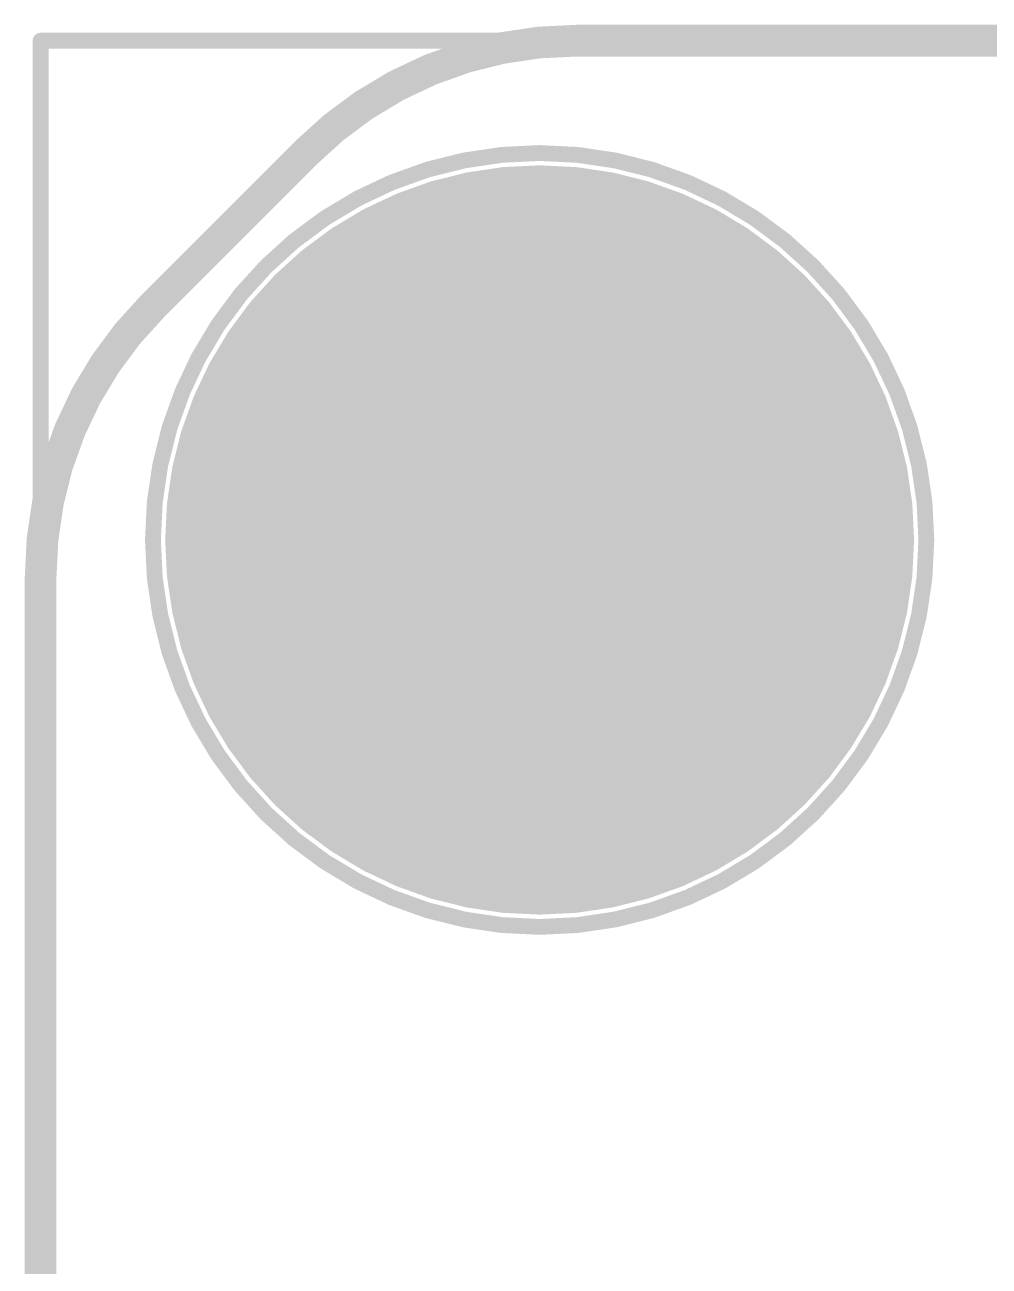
# Model space of a CAD drawing. Header units: millimetres. Extents: x 24.4 to 70.3, y 27.3 to 70.9.
# Drawn here: x 27.27 to 35, y 56.58 to 66.53 of the extents above; entities that cross this region are included whole.
import ezdxf

# ---------------------------------------------------------------- set-up
doc = ezdxf.new("R2010")
doc.units = ezdxf.units.MM
for name, color, linetype in [('BottomLayer', 5, 'Continuous'), ('BottomOverlay', 54, 'Continuous'), ('BottomSolder', 6, 'Continuous'), ('KeepOutLayer', 6, 'Continuous'), ('Mechanical1', 6, 'Continuous'), ('Mechanical13', 56, 'Continuous'), ('Mechanical2', 216, 'Continuous'), ('MidLayer1', 16, 'Continuous'), ('MidLayer2', 76, 'Continuous'), ('MultiLayer', 9, 'Continuous'), ('PadHoleLayer', 156, 'Continuous'), ('TopLayer', 1, 'Continuous'), ('TopOverlay', 2, 'Continuous'), ('TopSolder', 216, 'Continuous')]:
    doc.layers.add(name, color=color, linetype=linetype)

msp = doc.modelspace()

# ---------------------------------------------------------------- linework, layer by layer
at = {"layer": 'BottomLayer'}
for points, const_width in [([(29.95, 62.4, 1), (32.85, 62.4, 1)], 2.9), ([(31.1, 64.7, 1), (31.7, 64.7, 1)], 0.6), ([(31.1, 64.7, 1), (31.7, 64.7, 1)], 0.6), ([(29.4737, 64.0264, 1), (30.0737, 64.0264, 1)], 0.6), ([(32.7263, 64.0264, 1), (33.3263, 64.0264, 1)], 0.6), ([(28.8, 62.4, 1), (29.4, 62.4, 1)], 0.6), ([(33.4, 62.4, 1), (34, 62.4, 1)], 0.6), ([(29.4737, 60.7737, 1), (30.0737, 60.7737, 1)], 0.6), ([(32.7263, 60.7737, 1), (33.3263, 60.7737, 1)], 0.6), ([(31.1, 60.1, 1), (31.7, 60.1, 1)], 0.6)]:
    msp.add_lwpolyline(points, format="xyb", close=True, dxfattribs=dict(at, const_width=const_width))
at = {"layer": 'BottomOverlay'}
for points, const_width in [([(34.5, 62.4, 1), (28.3, 62.4, 1)], 0.127), ([(28.2682, 62.4, 1), (28.3317, 62.4, 1)], 0.0635), ([(34.4682, 62.4, 1), (34.5317, 62.4, 1)], 0.0635)]:
    msp.add_lwpolyline(points, format="xyb", close=True, dxfattribs=dict(at, const_width=const_width))
at = {"layer": 'BottomSolder'}
for points, const_width in [([(29.8992, 62.4, 1), (32.9008, 62.4, 1)], 3.0016), ([(31.0492, 64.7, 1), (31.7508, 64.7, 1)], 0.7016), ([(31.0492, 64.7, 1), (31.7508, 64.7, 1)], 0.7016), ([(29.4229, 64.0264, 1), (30.1245, 64.0264, 1)], 0.7016), ([(32.6755, 64.0264, 1), (33.3771, 64.0264, 1)], 0.7016), ([(28.7492, 62.4, 1), (29.4508, 62.4, 1)], 0.7016), ([(33.3492, 62.4, 1), (34.0508, 62.4, 1)], 0.7016), ([(29.4229, 60.7737, 1), (30.1245, 60.7737, 1)], 0.7016), ([(32.6755, 60.7737, 1), (33.3771, 60.7737, 1)], 0.7016), ([(31.0492, 60.1, 1), (31.7508, 60.1, 1)], 0.7016)]:
    msp.add_lwpolyline(points, format="xyb", close=True, dxfattribs=dict(at, const_width=const_width))
at = {"layer": 'KeepOutLayer', "const_width": 0.254}
for points in [[(29.5271, 65.502, -0.198912), (31.6951, 66.4)], [(27.4, 62.1049, -0.198912), (28.298, 64.2729)]]:
    msp.add_lwpolyline(points, format="xyb", dxfattribs=at)
for points in [[(31.6951, 66.4), (41.8636, 66.4)], [(28.298, 64.2729), (29.5271, 65.502)], [(27.4, 31.6951), (27.4, 62.1049)]]:
    msp.add_lwpolyline(points, dxfattribs=at)
at = {"layer": 'KeepOutLayer', "const_width": 0.127}
for points in [[(31.6316, 66.4, 1), (31.7586, 66.4, 1)], [(31.6316, 66.4, 1), (31.7586, 66.4, 1)], [(29.4636, 65.502, 1), (29.5906, 65.502, 1)], [(29.4636, 65.502, 1), (29.5906, 65.502, 1)], [(28.2345, 64.2729, 1), (28.3615, 64.2729, 1)], [(28.2345, 64.2729, 1), (28.3615, 64.2729, 1)], [(27.3365, 62.1049, 1), (27.4635, 62.1049, 1)], [(27.3365, 62.1049, 1), (27.4635, 62.1049, 1)]]:
    msp.add_lwpolyline(points, format="xyb", close=True, dxfattribs=at)
at = {"layer": 'Mechanical1', "const_width": 0.254}
for points in [[(29.5271, 65.502, -0.198912), (31.6951, 66.4)], [(27.4, 62.1049, -0.198912), (28.298, 64.2729)]]:
    msp.add_lwpolyline(points, format="xyb", dxfattribs=at)
for points in [[(31.6951, 66.4), (41.8636, 66.4)], [(28.298, 64.2729), (29.5271, 65.502)], [(27.4, 31.6951), (27.4, 62.1049)]]:
    msp.add_lwpolyline(points, dxfattribs=at)
at = {"layer": 'Mechanical1', "const_width": 0.127}
for points in [[(31.6316, 66.4, 1), (31.7586, 66.4, 1)], [(31.6316, 66.4, 1), (31.7586, 66.4, 1)], [(29.4636, 65.502, 1), (29.5906, 65.502, 1)], [(29.4636, 65.502, 1), (29.5906, 65.502, 1)], [(28.2345, 64.2729, 1), (28.3615, 64.2729, 1)], [(28.2345, 64.2729, 1), (28.3615, 64.2729, 1)], [(27.3365, 62.1049, 1), (27.4635, 62.1049, 1)], [(27.3365, 62.1049, 1), (27.4635, 62.1049, 1)]]:
    msp.add_lwpolyline(points, format="xyb", close=True, dxfattribs=at)
at = {"layer": 'Mechanical13', "const_width": 0.254}
for points in [[(31.4, 62.0376), (31.4, 62.7625)], [(31.0375, 62.4), (31.7625, 62.4)]]:
    msp.add_lwpolyline(points, dxfattribs=at)
at = {"layer": 'Mechanical13', "const_width": 0.127}
for points in [[(31.3365, 62.7625, 1), (31.4635, 62.7625, 1)], [(30.974, 62.4, 1), (31.101, 62.4, 1)], [(31.699, 62.4, 1), (31.826, 62.4, 1)], [(31.3365, 62.0376, 1), (31.4635, 62.0376, 1)]]:
    msp.add_lwpolyline(points, format="xyb", close=True, dxfattribs=at)
at = {"layer": 'Mechanical2', "const_width": 0.127}
for points in [[(27.4, 66.4), (66.4, 66.4)], [(27.4, 27.4), (27.4, 66.4)]]:
    msp.add_lwpolyline(points, dxfattribs=at)
at = {"layer": 'Mechanical2', "const_width": 0.0635}
msp.add_lwpolyline([(27.3683, 66.4, 1), (27.4318, 66.4, 1)], format="xyb", close=True, dxfattribs=at)
msp.add_lwpolyline([(27.3683, 66.4, 1), (27.4318, 66.4, 1)], format="xyb", close=True, dxfattribs=at)
at = {"layer": 'MidLayer1'}
for points, const_width in [([(29.95, 62.4, 1), (32.85, 62.4, 1)], 2.9), ([(31.1, 64.7, 1), (31.7, 64.7, 1)], 0.6), ([(31.1, 64.7, 1), (31.7, 64.7, 1)], 0.6), ([(29.4737, 64.0264, 1), (30.0737, 64.0264, 1)], 0.6), ([(32.7263, 64.0264, 1), (33.3263, 64.0264, 1)], 0.6), ([(28.8, 62.4, 1), (29.4, 62.4, 1)], 0.6), ([(33.4, 62.4, 1), (34, 62.4, 1)], 0.6), ([(29.4737, 60.7737, 1), (30.0737, 60.7737, 1)], 0.6), ([(32.7263, 60.7737, 1), (33.3263, 60.7737, 1)], 0.6), ([(31.1, 60.1, 1), (31.7, 60.1, 1)], 0.6)]:
    msp.add_lwpolyline(points, format="xyb", close=True, dxfattribs=dict(at, const_width=const_width))
at = {"layer": 'MidLayer2'}
for points, const_width in [([(29.95, 62.4, 1), (32.85, 62.4, 1)], 2.9), ([(31.1, 64.7, 1), (31.7, 64.7, 1)], 0.6), ([(31.1, 64.7, 1), (31.7, 64.7, 1)], 0.6), ([(29.4737, 64.0264, 1), (30.0737, 64.0264, 1)], 0.6), ([(32.7263, 64.0264, 1), (33.3263, 64.0264, 1)], 0.6), ([(28.8, 62.4, 1), (29.4, 62.4, 1)], 0.6), ([(33.4, 62.4, 1), (34, 62.4, 1)], 0.6), ([(29.4737, 60.7737, 1), (30.0737, 60.7737, 1)], 0.6), ([(32.7263, 60.7737, 1), (33.3263, 60.7737, 1)], 0.6), ([(31.1, 60.1, 1), (31.7, 60.1, 1)], 0.6)]:
    msp.add_lwpolyline(points, format="xyb", close=True, dxfattribs=dict(at, const_width=const_width))
at = {"layer": 'MultiLayer'}
for points, const_width in [([(29.95, 62.4, 1), (32.85, 62.4, 1)], 2.9), ([(31.1, 64.7, 1), (31.7, 64.7, 1)], 0.6), ([(31.1, 64.7, 1), (31.7, 64.7, 1)], 0.6), ([(29.4737, 64.0264, 1), (30.0737, 64.0264, 1)], 0.6), ([(32.7263, 64.0264, 1), (33.3263, 64.0264, 1)], 0.6), ([(28.8, 62.4, 1), (29.4, 62.4, 1)], 0.6), ([(33.4, 62.4, 1), (34, 62.4, 1)], 0.6), ([(29.4737, 60.7737, 1), (30.0737, 60.7737, 1)], 0.6), ([(32.7263, 60.7737, 1), (33.3263, 60.7737, 1)], 0.6), ([(31.1, 60.1, 1), (31.7, 60.1, 1)], 0.6)]:
    msp.add_lwpolyline(points, format="xyb", close=True, dxfattribs=dict(at, const_width=const_width))
at = {"layer": 'PadHoleLayer'}
for points, const_width in [([(31.275, 64.7, 1), (31.525, 64.7, 1)], 0.25), ([(31.275, 64.7, 1), (31.525, 64.7, 1)], 0.25), ([(29.6487, 64.0264, 1), (29.8987, 64.0264, 1)], 0.25), ([(32.9013, 64.0264, 1), (33.1513, 64.0264, 1)], 0.25), ([(30.63, 62.4, 1), (32.17, 62.4, 1)], 1.54), ([(28.975, 62.4, 1), (29.225, 62.4, 1)], 0.25), ([(33.575, 62.4, 1), (33.825, 62.4, 1)], 0.25), ([(29.6487, 60.7737, 1), (29.8987, 60.7737, 1)], 0.25), ([(32.9013, 60.7737, 1), (33.1513, 60.7737, 1)], 0.25), ([(31.275, 60.1, 1), (31.525, 60.1, 1)], 0.25)]:
    msp.add_lwpolyline(points, format="xyb", close=True, dxfattribs=dict(at, const_width=const_width))
at = {"layer": 'TopLayer'}
for points, const_width in [([(29.95, 62.4, 1), (32.85, 62.4, 1)], 2.9), ([(31.1, 64.7, 1), (31.7, 64.7, 1)], 0.6), ([(31.1, 64.7, 1), (31.7, 64.7, 1)], 0.6), ([(29.4737, 64.0264, 1), (30.0737, 64.0264, 1)], 0.6), ([(32.7263, 64.0264, 1), (33.3263, 64.0264, 1)], 0.6), ([(28.8, 62.4, 1), (29.4, 62.4, 1)], 0.6), ([(33.4, 62.4, 1), (34, 62.4, 1)], 0.6), ([(29.4737, 60.7737, 1), (30.0737, 60.7737, 1)], 0.6), ([(32.7263, 60.7737, 1), (33.3263, 60.7737, 1)], 0.6), ([(31.1, 60.1, 1), (31.7, 60.1, 1)], 0.6)]:
    msp.add_lwpolyline(points, format="xyb", close=True, dxfattribs=dict(at, const_width=const_width))
at = {"layer": 'TopOverlay'}
for points, const_width in [([(34.5, 62.4, 1), (28.3, 62.4, 1)], 0.127), ([(28.2682, 62.4, 1), (28.3317, 62.4, 1)], 0.0635), ([(34.4682, 62.4, 1), (34.5317, 62.4, 1)], 0.0635)]:
    msp.add_lwpolyline(points, format="xyb", close=True, dxfattribs=dict(at, const_width=const_width))
at = {"layer": 'TopSolder'}
for points, const_width in [([(29.8992, 62.4, 1), (32.9008, 62.4, 1)], 3.0016), ([(31.0492, 64.7, 1), (31.7508, 64.7, 1)], 0.7016), ([(31.0492, 64.7, 1), (31.7508, 64.7, 1)], 0.7016), ([(29.4229, 64.0264, 1), (30.1245, 64.0264, 1)], 0.7016), ([(32.6755, 64.0264, 1), (33.3771, 64.0264, 1)], 0.7016), ([(28.7492, 62.4, 1), (29.4508, 62.4, 1)], 0.7016), ([(33.3492, 62.4, 1), (34.0508, 62.4, 1)], 0.7016), ([(29.4229, 60.7737, 1), (30.1245, 60.7737, 1)], 0.7016), ([(32.6755, 60.7737, 1), (33.3771, 60.7737, 1)], 0.7016), ([(31.0492, 60.1, 1), (31.7508, 60.1, 1)], 0.7016)]:
    msp.add_lwpolyline(points, format="xyb", close=True, dxfattribs=dict(at, const_width=const_width))

doc.saveas('drawing.dxf')
